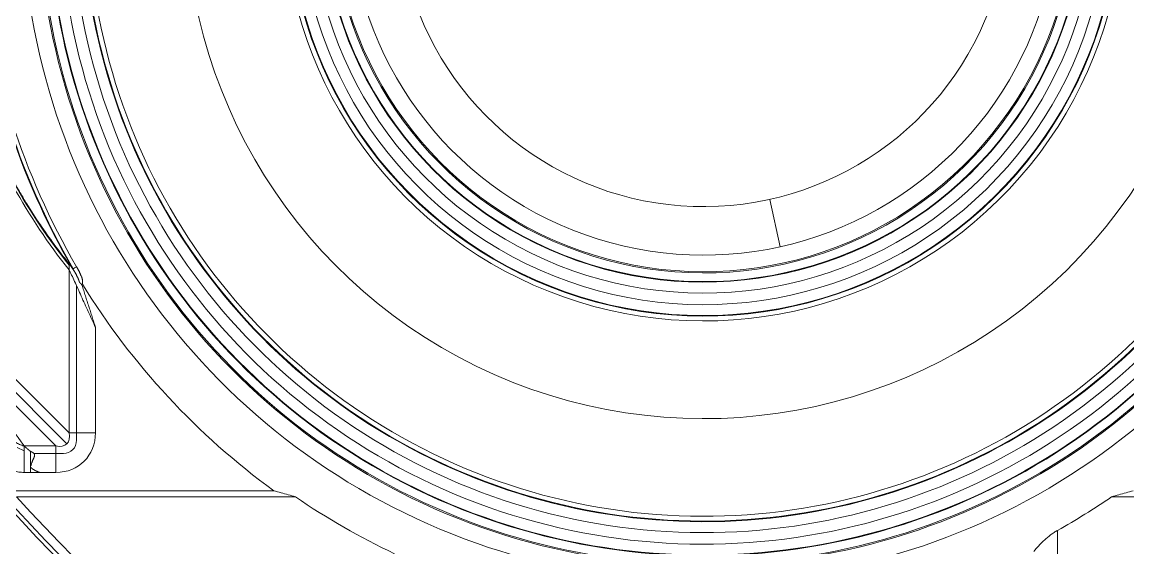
# Model space of a CAD drawing. Header units: millimetres. Extents: x 473 to 1051, y 289 to 609.
# Drawn here: x 573.38 to 612.04, y 396.35 to 414.74 of the extents above; entities that cross this region are included whole.
import ezdxf

# ---------------------------------------------------------------- set-up
doc = ezdxf.new("R2010")
doc.units = ezdxf.units.MM
doc.layers.add('core', color=7, linetype='Continuous', lineweight=20)

msp = doc.modelspace()

# ---------------------------------------------------------------- linework, layer by layer
at = {"layer": 'core', "lineweight": 13}
for p, q in [((599.888, 406.882), (599.521, 408.54)), ((575.023, 406.073), (575.023, 400.378)), ((575.285, 400.117), (575.285, 405.519)), ((575.948, 400.378), (575.948, 404.065)), ((572.649, 402.753), (575.023, 400.378)), ((574.561, 399.916), (572.187, 402.29)), ((574.946, 399.994), (572.491, 402.449)), ((575.948, 400.378), (575.023, 400.378)), ((573.209, 399.858), (573.45, 399.744)), ((574.561, 399.916), (573.45, 399.916)), ((574.561, 399.916), (574.561, 398.992)), ((573.791, 399.655), (574.823, 399.655)), ((573.45, 398.992), (573.672, 398.992)), ((573.672, 398.992), (573.987, 398.992)), ((573.987, 398.992), (574.561, 398.992)), ((609.584, 383.797), (609.584, 396.962))]:
    msp.add_line(p, q, dxfattribs=at)
at = {"layer": 'core', "lineweight": 18}
for p, q in [((582.183, 398.347), (572.817, 398.347)), ((573.187, 398.137), (582.937, 398.137)), ((611.475, 398.137), (629.077, 398.137))]:
    msp.add_line(p, q, dxfattribs=at)
for centre, radius, start, end in [((633.422, 459.219), 100.547, 306.63636, 233.36541), ((633.422, 459.219), 98.958, 101.0725, 224.85525), ((597.206, 418.979), 21.692, 180, 25), ((597.206, 418.979), 13.316, 180, 25), ((597.206, 418.979), 10.693, 194.656, 341.526), ((597.206, 418.979), 25.522, 211.6898, 233.941), ((597.206, 418.979), 25.259, 235.6035, 244.6779), ((597.206, 418.979), 25.259, 299.3444, 304.3965)]:
    msp.add_arc(centre, radius, start, end, dxfattribs=at)
at = {"layer": 'core', "lineweight": 13}
for centre, radius, start, end in [((633.422, 459.219), 100.107, 306.80958, 233.19042), ((633.422, 459.219), 99.239, 100.9827, 225.04545), ((633.422, 459.219), 99.048, 101.05803, 224.91574), ((633.422, 459.219), 99.038, 101.0601, 224.90418), ((597.206, 418.979), 23.825, 180, 25), ((597.206, 418.979), 23.246, 180, 25), ((597.206, 418.979), 23.204, 180, 25), ((597.206, 418.979), 22.9, 180, 25), ((597.206, 418.979), 22.88, 180, 25), ((597.206, 418.979), 22.498, 180, 25), ((597.206, 418.979), 22.094, 180, 25), ((597.206, 418.979), 21.712, 180, 25), ((597.206, 418.979), 21.524, 180, 25), ((597.206, 418.979), 18.108, 180, 25), ((597.206, 418.979), 14.692, 180, 25), ((597.206, 418.979), 14.524, 180, 25), ((597.206, 418.979), 14.504, 180, 25), ((597.206, 418.979), 14.122, 180, 25), ((597.206, 418.979), 13.718, 180, 25), ((597.206, 418.979), 13.336, 180, 25), ((597.206, 418.979), 13.012, 180, 25), ((597.206, 418.979), 12.97, 180, 25), ((597.206, 418.979), 12.391, 180, 25), ((597.206, 418.979), 25.515, 197.3092, 210.2755), ((597.206, 418.979), 25.534, 197.6571, 210.2755), ((597.206, 418.979), 25.38, 197.6571, 210.2755), ((633.422, 453.183), 82.043, 221.92942, 254.7724), ((633.422, 453.183), 81.901, 222.14993, 254.7724), ((633.422, 453.183), 81.599, 222.42277, 254.7724)]:
    msp.add_arc(centre, radius, start, end, dxfattribs=at)
for centre, major_axis, ratio, start_param, end_param in [((633.422, 453.655), (0, 84.612), 0.999984, 1.801557, 2.911285), ((633.422, 453.651), (0, 84.914), 0.999984, 1.803346, 2.911271), ((591.963, 418.979), (21.436, 0), 0.969623, 3.636373, 3.801166), ((592.328, 418.979), (21.832, 0), 0.969623, 3.633443, 3.797257), ((633.422, 443.626), (0, 74.576), 0.992534, 2.158286, 2.197043), ((574.305, 400.634), (-1.249, 1.249), 0.854588, 2.434441, 3.848744), ((574.305, 400.634), (-0.641, 0.641), 0.555158, 2.434441, 3.848744), ((574.737, 400.202), (-0.416, 0.416), 0.854588, 2.434441, 3.848744)]:
    msp.add_ellipse(centre, major_axis=major_axis, ratio=ratio, start_param=start_param, end_param=end_param, dxfattribs=at)
for points, knots in [([(551.228, 434.187), (551.341, 433.71), (551.458, 433.233), (551.701, 432.282), (551.952, 431.334), (552.22, 430.39), (552.427, 429.683), (552.497, 429.448), (552.638, 428.978), (552.71, 428.744), (553.367, 426.638), (554.014, 424.791), (555.434, 421.15), (556.207, 419.355), (557.46, 416.701), (557.894, 415.822), (558.456, 414.733), (558.569, 414.515), (558.798, 414.081), (559.143, 413.432), (559.496, 412.788), (560.691, 410.657), (561.701, 408.993), (563.827, 405.747), (566.06, 402.582), (568.504, 399.579), (571.054, 396.657), (572.382, 395.236), (574.455, 393.167), (575.16, 392.488), (576.597, 391.151), (577.325, 390.497), (579.537, 388.577), (581.05, 387.354), (584.147, 385.021), (587.319, 382.799), (590.636, 380.799), (594.026, 378.911), (595.758, 378.023), (597.97, 376.985), (598.637, 376.679), (599.31, 376.381), (599.759, 376.184), (599.984, 376.087), (601.111, 375.604), (602.019, 375.235), (604.757, 374.175), (606.603, 373.533), (610.34, 372.378), (612.229, 371.865), (614.14, 371.417)], [0, 0, 0, 0, 0.015625, 0.015625, 0.03125, 0.046875, 0.046875, 0.054687, 0.054687, 0.0625, 0.0625, 0.125, 0.125, 0.1875, 0.1875, 0.21875, 0.21875, 0.226562, 0.226562, 0.234375, 0.25, 0.25, 0.3125, 0.3125, 0.375, 0.4375, 0.4375, 0.5, 0.5, 0.53125, 0.53125, 0.5625, 0.5625, 0.625, 0.625, 0.6875, 0.75, 0.75, 0.8125, 0.8125, 0.828125, 0.835937, 0.835937, 0.84375, 0.84375, 0.875, 0.875, 0.9375, 0.9375, 1, 1, 1, 1]), ([(573.086, 409.171), (573.161, 409.035), (573.237, 408.901), (573.391, 408.639), (573.468, 408.51), (573.702, 408.13), (573.86, 407.886), (574.179, 407.414), (574.34, 407.185), (574.666, 406.743), (574.83, 406.529), (574.996, 406.321)], [0, 0, 0, 0, 0.125, 0.125, 0.25, 0.25, 0.5, 0.5, 0.75, 0.75, 1, 1, 1, 1]), ([(575.287, 406.184), (575.269, 406.173), (575.252, 406.163), (575.222, 406.145), (575.208, 406.138), (575.185, 406.124), (575.176, 406.119), (575.162, 406.11), (575.157, 406.108), (575.154, 406.106)], [0, 0, 0, 0, 0.25, 0.25, 0.5, 0.5, 0.75, 0.75, 1, 1, 1, 1]), ([(572.913, 400.27), (572.93, 400.249), (572.948, 400.229), (572.984, 400.19), (573.003, 400.171), (573.062, 400.116), (573.103, 400.081), (573.17, 400.035), (573.193, 400.02), (573.241, 399.992), (573.265, 399.979), (573.315, 399.956), (573.341, 399.946), (573.394, 399.929), (573.421, 399.921), (573.45, 399.916)], [0, 0, 0, 0, 0.125, 0.125, 0.25, 0.25, 0.5, 0.5, 0.625, 0.625, 0.75, 0.75, 0.875, 0.875, 1, 1, 1, 1]), ([(573.45, 399.916), (573.452, 399.914), (573.456, 399.911), (573.462, 399.905), (573.468, 399.9), (573.474, 399.894), (573.481, 399.888), (573.488, 399.882), (573.495, 399.875), (573.503, 399.869), (573.51, 399.862), (573.518, 399.855), (573.526, 399.848), (573.534, 399.841), (573.543, 399.834), (573.551, 399.826), (573.56, 399.819), (573.569, 399.811), (573.579, 399.803), (573.588, 399.795), (573.598, 399.787), (573.608, 399.779), (573.618, 399.77), (573.628, 399.761), (573.639, 399.753), (573.65, 399.744), (573.661, 399.735), (573.668, 399.729), (573.672, 399.726)], [0, 0, 0, 0, 0.03528, 0.070771, 0.106478, 0.142408, 0.178567, 0.214961, 0.251595, 0.288474, 0.325605, 0.362991, 0.40064, 0.438555, 0.476743, 0.515207, 0.553952, 0.592984, 0.632306, 0.671924, 0.711841, 0.752062, 0.792591, 0.833433, 0.874591, 0.916069, 0.95787, 1, 1, 1, 1]), ([(573.45, 398.992), (573.45, 399.09), (573.45, 399.187), (573.45, 399.374), (573.45, 399.464), (573.45, 399.627), (573.45, 399.701), (573.45, 399.826), (573.45, 399.878), (573.45, 399.916)], [0, 0, 0, 0, 0.25, 0.25, 0.5, 0.5, 0.75, 0.75, 1, 1, 1, 1]), ([(573.45, 398.992), (573.419, 398.992), (573.388, 398.993), (573.326, 398.997), (573.295, 399), (573.203, 399.011), (573.142, 399.022), (573.023, 399.051), (572.964, 399.069), (572.877, 399.1), (572.848, 399.112), (572.791, 399.136), (572.762, 399.149), (572.679, 399.19), (572.625, 399.22), (572.521, 399.285), (572.422, 399.355), (572.283, 399.473), (572.197, 399.562), (572.156, 399.608)], [0, 0, 0, 0, 0.0625, 0.0625, 0.125, 0.125, 0.25, 0.25, 0.375, 0.375, 0.4375, 0.4375, 0.5, 0.5, 0.625, 0.625, 0.75, 0.875, 1, 1, 1, 1]), ([(573.672, 399.726), (573.676, 399.724), (573.683, 399.721), (573.694, 399.717), (573.705, 399.712), (573.715, 399.707), (573.725, 399.702), (573.734, 399.697), (573.743, 399.692), (573.751, 399.687), (573.758, 399.682), (573.766, 399.677), (573.773, 399.672), (573.779, 399.666), (573.785, 399.661), (573.79, 399.655), (573.795, 399.65), (573.8, 399.644), (573.805, 399.637), (573.81, 399.628), (573.814, 399.617), (573.816, 399.605), (573.818, 399.592), (573.817, 399.579), (573.815, 399.564), (573.812, 399.549), (573.807, 399.533), (573.801, 399.519), (573.795, 399.504), (573.788, 399.489), (573.778, 399.468), (573.767, 399.445), (573.757, 399.423), (573.749, 399.403), (573.74, 399.383), (573.732, 399.36), (573.722, 399.334), (573.712, 399.305), (573.702, 399.275), (573.692, 399.245), (573.682, 399.215), (573.675, 399.195), (573.672, 399.185)], [0, 0, 0, 0, 0.018606, 0.036682, 0.054236, 0.071279, 0.08782, 0.103872, 0.119447, 0.134559, 0.149223, 0.163455, 0.177275, 0.190701, 0.203755, 0.216461, 0.228844, 0.240933, 0.252755, 0.273181, 0.293953, 0.315339, 0.337587, 0.360917, 0.385521, 0.411561, 0.439175, 0.468479, 0.486528, 0.513708, 0.550022, 0.595474, 0.628305, 0.661113, 0.693907, 0.726696, 0.772414, 0.818064, 0.863647, 0.909164, 0.954614, 1, 1, 1, 1]), ([(573.672, 399.185), (573.672, 399.287), (573.672, 399.387), (573.672, 399.571), (573.672, 399.655), (573.672, 399.726)], [0, 0, 0, 0, 0.5, 0.5, 1, 1, 1, 1]), ([(573.672, 399.185), (573.673, 399.183), (573.676, 399.179), (573.68, 399.174), (573.684, 399.168), (573.689, 399.163), (573.694, 399.157), (573.699, 399.152), (573.705, 399.146), (573.711, 399.141), (573.717, 399.136), (573.723, 399.13), (573.73, 399.125), (573.737, 399.119), (573.745, 399.114), (573.752, 399.108), (573.761, 399.103), (573.769, 399.097), (573.778, 399.092), (573.787, 399.086), (573.796, 399.081), (573.806, 399.075), (573.815, 399.07), (573.826, 399.064), (573.836, 399.059), (573.847, 399.053), (573.858, 399.047), (573.87, 399.042), (573.882, 399.036), (573.894, 399.031), (573.906, 399.025), (573.919, 399.02), (573.932, 399.014), (573.945, 399.009), (573.959, 399.003), (573.973, 398.998), (573.982, 398.994), (573.987, 398.992)], [0, 0, 0, 0, 0.017785, 0.036049, 0.054817, 0.074111, 0.093951, 0.114356, 0.135343, 0.156928, 0.179126, 0.20195, 0.225412, 0.249523, 0.274295, 0.299736, 0.325855, 0.352662, 0.380162, 0.408365, 0.437275, 0.466898, 0.497242, 0.52831, 0.560108, 0.592641, 0.625912, 0.659925, 0.694684, 0.730194, 0.766456, 0.803474, 0.841251, 0.87979, 0.919092, 0.959162, 1, 1, 1, 1])]:
    msp.add_open_spline(points, degree=3, knots=knots, dxfattribs=at)
at = {"layer": 'core', "lineweight": 18}
for points, knots in [([(574.996, 406.321), (574.998, 406.318), (575.002, 406.313), (575.008, 406.305), (575.015, 406.297), (575.022, 406.288), (575.028, 406.279), (575.035, 406.27), (575.042, 406.261), (575.049, 406.251), (575.057, 406.242), (575.064, 406.232), (575.072, 406.221), (575.079, 406.211), (575.087, 406.2), (575.095, 406.189), (575.103, 406.178), (575.111, 406.167), (575.12, 406.155), (575.128, 406.143), (575.137, 406.131), (575.145, 406.119), (575.151, 406.11), (575.154, 406.106)], [0, 0, 0, 0, 0.044946, 0.090096, 0.13546, 0.181049, 0.226873, 0.272944, 0.31927, 0.365863, 0.412731, 0.459885, 0.507334, 0.555087, 0.603153, 0.651542, 0.700261, 0.749321, 0.798728, 0.848492, 0.89862, 0.94912, 1, 1, 1, 1]), ([(574.996, 406.321), (575.005, 406.303), (575.019, 406.264), (575.031, 406.201), (575.033, 406.137), (575.027, 406.094), (575.023, 406.073)], [0, 0, 0, 0, 0.25316, 0.506319, 0.759478, 1, 1, 1, 1]), ([(575.023, 406.073), (575.078, 405.97), (575.144, 405.829), (575.253, 405.59), (575.291, 405.506), (575.368, 405.333), (575.408, 405.244), (575.488, 405.065), (575.529, 404.976), (575.611, 404.795), (575.652, 404.705), (575.777, 404.431), (575.862, 404.248), (575.948, 404.065)], [0, 0, 0, 0, 0.25, 0.25, 0.375, 0.375, 0.5, 0.5, 0.625, 0.625, 0.75, 0.75, 1, 1, 1, 1]), ([(575.154, 406.106), (575.158, 406.101), (575.165, 406.09), (575.175, 406.073), (575.186, 406.056), (575.197, 406.038), (575.208, 406.019), (575.219, 406), (575.231, 405.98), (575.243, 405.96), (575.254, 405.94), (575.266, 405.92), (575.277, 405.899), (575.288, 405.878), (575.3, 405.857), (575.31, 405.835), (575.32, 405.815), (575.329, 405.797), (575.337, 405.781), (575.343, 405.766), (575.348, 405.754), (575.352, 405.744), (575.355, 405.736), (575.357, 405.729), (575.359, 405.722), (575.362, 405.716), (575.364, 405.71), (575.365, 405.704), (575.367, 405.699), (575.368, 405.695), (575.37, 405.691), (575.371, 405.687), (575.372, 405.684), (575.373, 405.681), (575.373, 405.678), (575.374, 405.676), (575.375, 405.674), (575.375, 405.673), (575.376, 405.671), (575.377, 405.668), (575.378, 405.665), (575.38, 405.661), (575.381, 405.658), (575.383, 405.655), (575.384, 405.651), (575.386, 405.648), (575.388, 405.645), (575.389, 405.642), (575.391, 405.639), (575.393, 405.636), (575.395, 405.633), (575.397, 405.63), (575.399, 405.627), (575.402, 405.624), (575.404, 405.621), (575.406, 405.618), (575.409, 405.615), (575.413, 405.611), (575.417, 405.607), (575.423, 405.601), (575.428, 405.595), (575.433, 405.59), (575.438, 405.585), (575.442, 405.581), (575.446, 405.576), (575.45, 405.572), (575.453, 405.569), (575.456, 405.565), (575.459, 405.562), (575.461, 405.559), (575.463, 405.557), (575.465, 405.555), (575.466, 405.553), (575.467, 405.552), (575.467, 405.551)], [0, 0, 0, 0, 0.029731, 0.060634, 0.092594, 0.125496, 0.159225, 0.193668, 0.22871, 0.26424, 0.300147, 0.336319, 0.372649, 0.409028, 0.44535, 0.481513, 0.517413, 0.547801, 0.574556, 0.597746, 0.617458, 0.633795, 0.645964, 0.657378, 0.66805, 0.677993, 0.687223, 0.695752, 0.703594, 0.710762, 0.717267, 0.723123, 0.728339, 0.732926, 0.736892, 0.740247, 0.742997, 0.745149, 0.74671, 0.752413, 0.758082, 0.763732, 0.769377, 0.77503, 0.780706, 0.786416, 0.792172, 0.797985, 0.803866, 0.809823, 0.815867, 0.822006, 0.828248, 0.834601, 0.841073, 0.847671, 0.854401, 0.861271, 0.876371, 0.890514, 0.903727, 0.916034, 0.92746, 0.938026, 0.947751, 0.956655, 0.964754, 0.972062, 0.978593, 0.98436, 0.989374, 0.993644, 0.997182, 1, 1, 1, 1]), ([(575.486, 405.576), (575.487, 405.579), (575.488, 405.585), (575.49, 405.595), (575.491, 405.604), (575.493, 405.614), (575.494, 405.623), (575.495, 405.631), (575.496, 405.64), (575.496, 405.648), (575.497, 405.656), (575.497, 405.663), (575.497, 405.67), (575.497, 405.677), (575.497, 405.683), (575.497, 405.689), (575.496, 405.698), (575.494, 405.712), (575.49, 405.732), (575.484, 405.756), (575.475, 405.785), (575.464, 405.816), (575.452, 405.848), (575.44, 405.878), (575.428, 405.906), (575.415, 405.933), (575.403, 405.96), (575.39, 405.987), (575.377, 406.013), (575.364, 406.039), (575.351, 406.064), (575.338, 406.089), (575.325, 406.114), (575.312, 406.138), (575.3, 406.161), (575.291, 406.176), (575.287, 406.184)], [0, 0, 0, 0, 0.017833, 0.0352, 0.052064, 0.068385, 0.08413, 0.099263, 0.113755, 0.127574, 0.140696, 0.153097, 0.164754, 0.17565, 0.185769, 0.195099, 0.203633, 0.229727, 0.261774, 0.299911, 0.344238, 0.394812, 0.451629, 0.496083, 0.54049, 0.58477, 0.628834, 0.672594, 0.715954, 0.758819, 0.801089, 0.842665, 0.883445, 0.923327, 0.962213, 1, 1, 1, 1]), ([(609.584, 396.962), (609.542, 396.938), (609.501, 396.913), (609.42, 396.86), (609.381, 396.833), (609.267, 396.748), (609.194, 396.688), (609.09, 396.592), (609.056, 396.56), (608.991, 396.494), (608.959, 396.46), (608.866, 396.359), (608.808, 396.289), (608.752, 396.219)], [0, 0, 0, 0, 0.125, 0.125, 0.25, 0.25, 0.5, 0.5, 0.625, 0.625, 0.75, 0.75, 1, 1, 1, 1])]:
    msp.add_open_spline(points, degree=3, knots=knots, dxfattribs=at)
for points, degree in [([(575.475, 405.533), (575.948, 404.065)], 1), ([(582.937, 398.137), (582.853, 398.16), (582.685, 398.206), (582.434, 398.276), (582.267, 398.323), (582.183, 398.347)], 3), ([(612.229, 398.347), (612.145, 398.323), (611.978, 398.276), (611.727, 398.206), (611.559, 398.16), (611.475, 398.137)], 3)]:
    msp.add_open_spline(points, degree=degree, dxfattribs=at)
at = {"layer": 'core', "lineweight": 13}
for points in [[(573.672, 398.992), (573.672, 399.057), (573.672, 399.121), (573.672, 399.185)], [(573.45, 398.992), (573.524, 398.992), (573.598, 398.992), (573.672, 398.992)]]:
    msp.add_open_spline(points, degree=3, dxfattribs=at)

doc.saveas('drawing.dxf')
